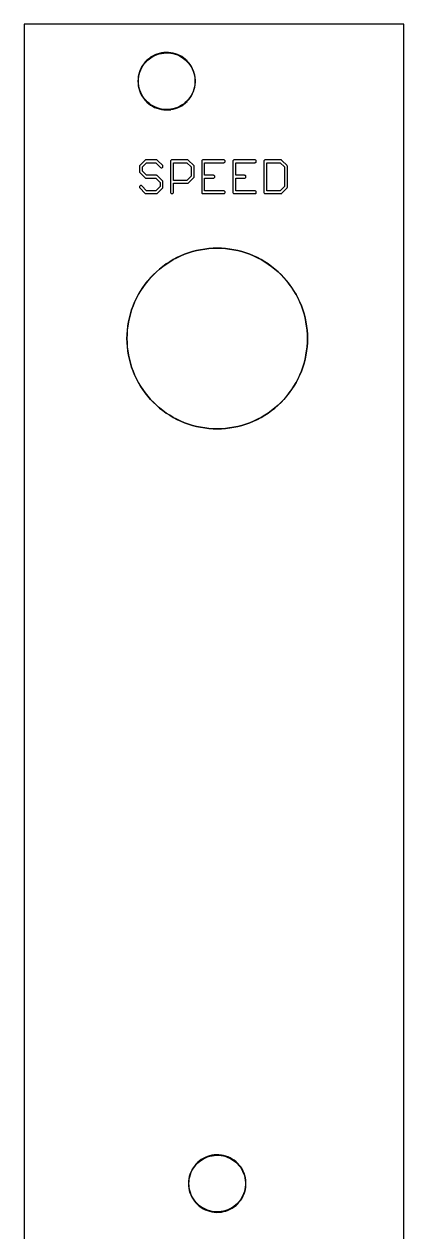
# Model space of a CAD drawing. Extents: x 3 to 23, y 9 to 138.
# Drawn here: x 3.3 to 23.3, y 74.2 to 137.8 of the extents above; entities that cross this region are included whole.
import ezdxf

# ---------------------------------------------------------------- set-up
doc = ezdxf.new("R2010")
doc.units = 0

msp = doc.modelspace()

# ---------------------------------------------------------------- linework, layer by layer
at = {"color": 5, "true_color": 0x0000ff}
msp.add_polyline3d([(23.32228, 9.25322, 0), (23.32228, 137.75436, 0), (3.3401, 137.75436, 0), (3.3401, 9.25322, 0), (23.32228, 9.25322, 0)], close=True, dxfattribs=at)
at = {"color": 34, "true_color": 0x008000}
for points in [[(3.3401, 9.25322, 0), (23.32228, 9.25322, 0), (23.32228, 137.75436, 0), (3.3401, 137.75436, 0), (3.3401, 9.25322, 0)], [(10.68832, 136.26083, 0), (10.5664, 136.24305, 0), (10.56247, 136.24243, 0), (10.44309, 136.21449, 0), (10.32625, 136.17893, 0), (10.21195, 136.13321, 0), (10.20841, 136.1314, 0), (10.09919, 136.07552, 0), (9.99505, 136.01203, 0), (9.89852, 135.93837, 0), (9.80455, 135.85709, 0), (9.71538, 135.76792, 0), (9.63918, 135.67393, 0), (9.56805, 135.57488, 0), (9.50456, 135.4682, 0), (9.50276, 135.46466, 0), (9.45196, 135.3529, 0), (9.40624, 135.2386, 0), (9.37322, 135.12176, 0), (9.34782, 135.00237, 0), (9.34719, 134.99846, 0), (9.33195, 134.87654, 0), (9.32687, 134.75461, 0), (9.33195, 134.6327, 0), (9.34719, 134.51077, 0), (9.34782, 134.50684, 0), (9.37322, 134.38747, 0), (9.40624, 134.27063, 0), (9.45196, 134.15633, 0), (9.50276, 134.04457, 0), (9.50456, 134.04103, 0), (9.56805, 133.93435, 0), (9.63918, 133.83528, 0), (9.71538, 133.74131, 0), (9.71819, 133.73849, 0), (9.71821, 133.73848, 0), (9.80455, 133.65214, 0), (9.89852, 133.57086, 0), (9.99505, 133.4972, 0), (10.09919, 133.43369, 0), (10.20841, 133.37782, 0), (10.21195, 133.37602, 0), (10.32625, 133.3303, 0), (10.44309, 133.29473, 0), (10.56247, 133.26679, 0), (10.5664, 133.26618, 0), (10.68832, 133.2484, 0), (10.81023, 133.24078, 0), (10.93216, 133.24331, 0), (11.05408, 133.25602, 0), (11.058, 133.25664, 0), (11.17992, 133.2795, 0), (11.29676, 133.30998, 0), (11.41106, 133.35316, 0), (11.52282, 133.40396, 0), (11.52636, 133.40575, 0), (11.63304, 133.46418, 0), (11.73464, 133.53276, 0), (11.83116, 133.60896, 0), (11.92006, 133.69278, 0), (11.92287, 133.69559, 0), (12.00415, 133.78702, 0), (12.08035, 133.88355, 0), (12.14639, 133.98768, 0), (12.20227, 134.09691, 0), (12.20407, 134.10045, 0), (12.25487, 134.21221, 0), (12.29297, 134.32651, 0), (12.32345, 134.44589, 0), (12.34377, 134.56781, 0), (12.3444, 134.57173, 0), (12.35456, 134.69366, 0), (12.35456, 134.81557, 0), (12.3444, 134.9375, 0), (12.34377, 134.94142, 0), (12.32345, 135.06334, 0), (12.29297, 135.18271, 0), (12.25487, 135.29702, 0), (12.20407, 135.40878, 0), (12.20227, 135.41232, 0), (12.14639, 135.52153, 0), (12.08035, 135.62567, 0), (12.00415, 135.72219, 0), (11.92287, 135.81364, 0), (11.92006, 135.81645, 0), (11.83116, 135.90027, 0), (11.73464, 135.97647, 0), (11.63304, 136.04505, 0), (11.52636, 136.10346, 0), (11.52282, 136.10526, 0), (11.41106, 136.15607, 0), (11.29676, 136.19925, 0), (11.17992, 136.22972, 0), (11.058, 136.25259, 0), (11.05408, 136.25322, 0), (10.93216, 136.26592, 0), (10.81023, 136.26845, 0), (10.68832, 136.26083, 0)], [(11.0528, 133.28129, 0), (10.93216, 133.26871, 0), (10.81023, 133.26618, 0), (10.68832, 133.2738, 0), (10.56977, 133.29108, 0), (10.45093, 133.31889, 0), (10.33409, 133.35445, 0), (10.21994, 133.40011, 0), (10.11412, 133.45425, 0), (10.00998, 133.51775, 0), (9.91346, 133.59141, 0), (9.81955, 133.67262, 0), (9.73593, 133.75624, 0), (9.65973, 133.85022, 0), (9.5886, 133.94927, 0), (9.52592, 134.0546, 0), (9.47611, 134.16417, 0), (9.43038, 134.27848, 0), (9.39737, 134.39532, 0), (9.37232, 134.51301, 0), (9.35736, 134.6327, 0), (9.35228, 134.75461, 0), (9.35736, 134.87654, 0), (9.37232, 134.99622, 0), (9.39737, 135.11391, 0), (9.43038, 135.23075, 0), (9.47611, 135.34504, 0), (9.52594, 135.45466, 0), (9.5886, 135.55994, 0), (9.65973, 135.65901, 0), (9.73593, 135.75299, 0), (9.81948, 135.83654, 0), (9.91346, 135.91782, 0), (10.00998, 135.99148, 0), (10.11412, 136.05498, 0), (10.21994, 136.10912, 0), (10.33409, 136.15477, 0), (10.45093, 136.19034, 0), (10.56977, 136.21815, 0), (10.68832, 136.23543, 0), (10.81023, 136.24305, 0), (10.93216, 136.24052, 0), (11.05268, 136.22797, 0), (11.17207, 136.20558, 0), (11.28891, 136.17509, 0), (11.40321, 136.13192, 0), (11.51348, 136.0818, 0), (11.61811, 136.02449, 0), (11.71971, 135.95592, 0), (11.81623, 135.87972, 0), (11.90326, 135.79766, 0), (11.9836, 135.70727, 0), (12.0598, 135.61075, 0), (12.12584, 135.50661, 0), (12.17997, 135.40081, 0), (12.23072, 135.28917, 0), (12.26882, 135.17487, 0), (12.2993, 135.05549, 0), (12.31903, 134.93708, 0), (12.32915, 134.81557, 0), (12.32915, 134.69366, 0), (12.31903, 134.57215, 0), (12.2993, 134.45374, 0), (12.26882, 134.33436, 0), (12.23072, 134.22005, 0), (12.18001, 134.1085, 0), (12.12584, 134.00262, 0), (12.0598, 133.89848, 0), (11.9836, 133.80196, 0), (11.9032, 133.71151, 0), (11.81623, 133.62951, 0), (11.71971, 133.55331, 0), (11.61811, 133.48473, 0), (11.51348, 133.42743, 0), (11.40321, 133.37731, 0), (11.28891, 133.33412, 0), (11.17207, 133.30365, 0), (11.0528, 133.28129, 0)], [(9.78636, 129.80416, 0), (9.56056, 130.02996, 0), (9.56056, 130.24129, 0), (9.78636, 130.46709, 0), (10.26693, 130.46709, 0), (10.52415, 130.20987, 0), (10.54539, 130.19904, 0), (10.56894, 130.19531, 0), (10.59248, 130.19904, 0), (10.61372, 130.20987, 0), (10.63058, 130.22673, 0), (10.64141, 130.24797, 0), (10.64514, 130.27151, 0), (10.64141, 130.29506, 0), (10.63058, 130.3163, 0), (10.35881, 130.58806, 0), (10.3588, 130.58808, 0), (10.34193, 130.60494, 0), (10.3207, 130.61577, 0), (10.29716, 130.61949, 0), (9.75614, 130.61949, 0), (9.73259, 130.61577, 0), (9.71135, 130.60494, 0), (9.42271, 130.3163, 0), (9.41188, 130.29506, 0), (9.40816, 130.27151, 0), (9.40816, 129.99974, 0), (9.41188, 129.97619, 0), (9.42271, 129.95495, 0), (9.43957, 129.93808, 0), (9.43959, 129.93807, 0), (9.69448, 129.68318, 0), (9.69449, 129.68316, 0), (9.71135, 129.66631, 0), (9.73259, 129.65548, 0), (9.75614, 129.65176, 0), (10.26706, 129.65176, 0), (10.49274, 129.42819, 0), (10.49274, 129.21717, 0), (10.26693, 128.99135, 0), (9.78636, 128.99135, 0), (9.52914, 129.24858, 0), (9.50789, 129.25941, 0), (9.48436, 129.26314, 0), (9.46081, 129.25941, 0), (9.43957, 129.24858, 0), (9.42271, 129.23172, 0), (9.41188, 129.21047, 0), (9.40816, 129.18694, 0), (9.41188, 129.16339, 0), (9.42271, 129.14214, 0), (9.71135, 128.85351, 0), (9.73259, 128.84268, 0), (9.75614, 128.83895, 0), (10.29716, 128.83895, 0), (10.3207, 128.84268, 0), (10.34193, 128.85351, 0), (10.3588, 128.87037, 0), (10.35881, 128.87039, 0), (10.63058, 129.14214, 0), (10.64141, 129.16339, 0), (10.64514, 129.18694, 0), (10.64514, 129.45872, 0), (10.64141, 129.48226, 0), (10.63058, 129.5035, 0), (10.61372, 129.52036, 0), (10.34193, 129.7896, 0), (10.3207, 129.80043, 0), (10.29716, 129.80416, 0), (9.78636, 129.80416, 0)], [(11.959, 129.38623, 0), (11.98024, 129.39707, 0), (12.25202, 129.66631, 0), (12.26888, 129.68316, 0), (12.27971, 129.70441, 0), (12.28344, 129.72796, 0), (12.28344, 130.27151, 0), (12.27971, 130.29506, 0), (12.26888, 130.3163, 0), (11.98024, 130.60494, 0), (11.959, 130.61577, 0), (11.93546, 130.61949, 0), (11.12266, 130.61949, 0), (11.09911, 130.61577, 0), (11.07787, 130.60494, 0), (11.06101, 130.58808, 0), (11.05018, 130.56684, 0), (11.04646, 130.54329, 0), (11.04646, 128.91515, 0), (11.05018, 128.8916, 0), (11.06101, 128.87037, 0), (11.07787, 128.85351, 0), (11.09911, 128.84268, 0), (11.12266, 128.83895, 0), (11.1462, 128.84268, 0), (11.16744, 128.85351, 0), (11.1843, 128.87037, 0), (11.19513, 128.8916, 0), (11.19886, 128.91515, 0), (11.19886, 129.38252, 0), (11.93546, 129.38252, 0), (11.959, 129.38623, 0)], [(11.90537, 129.53492, 0), (11.19886, 129.53492, 0), (11.19886, 130.46709, 0), (11.90523, 130.46709, 0), (12.13104, 130.24128, 0), (12.13104, 129.75848, 0), (11.90537, 129.53492, 0)], [(13.843, 128.83895, 0), (13.86654, 128.84268, 0), (13.88778, 128.85351, 0), (13.90464, 128.87037, 0), (13.91547, 128.8916, 0), (13.9192, 128.91515, 0), (13.91547, 128.9387, 0), (13.90464, 128.95993, 0), (13.88778, 128.9768, 0), (13.86654, 128.98763, 0), (13.843, 128.99135, 0), (12.83462, 128.99135, 0), (12.83462, 129.65176, 0), (13.30198, 129.65176, 0), (13.32552, 129.65548, 0), (13.34676, 129.66631, 0), (13.36362, 129.68316, 0), (13.37445, 129.70441, 0), (13.37818, 129.72796, 0), (13.37445, 129.7515, 0), (13.36362, 129.77274, 0), (13.34676, 129.7896, 0), (13.32552, 129.80043, 0), (13.30198, 129.80416, 0), (12.83462, 129.80416, 0), (12.83462, 130.46709, 0), (13.843, 130.46709, 0), (13.86654, 130.47082, 0), (13.88778, 130.48165, 0), (13.90464, 130.49851, 0), (13.91547, 130.51974, 0), (13.9192, 130.54329, 0), (13.91547, 130.56684, 0), (13.90464, 130.58808, 0), (13.88778, 130.60494, 0), (13.86654, 130.61577, 0), (13.843, 130.61949, 0), (12.75842, 130.61949, 0), (12.73487, 130.61577, 0), (12.71363, 130.60494, 0), (12.69677, 130.58808, 0), (12.68594, 130.56684, 0), (12.68222, 130.54329, 0), (12.68222, 128.91515, 0), (12.68594, 128.8916, 0), (12.69677, 128.87037, 0), (12.71363, 128.85351, 0), (12.73487, 128.84268, 0), (12.75842, 128.83895, 0), (13.843, 128.83895, 0)], [(15.4813, 128.83895, 0), (15.50484, 128.84268, 0), (15.52608, 128.85351, 0), (15.54294, 128.87037, 0), (15.55377, 128.8916, 0), (15.5575, 128.91515, 0), (15.55377, 128.9387, 0), (15.54294, 128.95993, 0), (15.52608, 128.9768, 0), (15.50484, 128.98763, 0), (15.4813, 128.99135, 0), (14.47291, 128.99135, 0), (14.47291, 129.65176, 0), (14.93773, 129.65176, 0), (14.96128, 129.65548, 0), (14.98252, 129.66631, 0), (14.99938, 129.68316, 0), (15.01021, 129.70441, 0), (15.01393, 129.72796, 0), (15.01021, 129.7515, 0), (14.99938, 129.77274, 0), (14.98252, 129.7896, 0), (14.96128, 129.80043, 0), (14.93773, 129.80416, 0), (14.47291, 129.80416, 0), (14.47291, 130.46709, 0), (15.4813, 130.46709, 0), (15.50484, 130.47082, 0), (15.52608, 130.48165, 0), (15.54294, 130.49851, 0), (15.55377, 130.51974, 0), (15.5575, 130.54329, 0), (15.55377, 130.56684, 0), (15.54294, 130.58808, 0), (15.52608, 130.60494, 0), (15.50484, 130.61577, 0), (15.4813, 130.61949, 0), (14.39671, 130.61949, 0), (14.37317, 130.61577, 0), (14.35193, 130.60494, 0), (14.33507, 130.58808, 0), (14.32424, 130.56684, 0), (14.32051, 130.54329, 0), (14.32051, 128.91515, 0), (14.32424, 128.8916, 0), (14.33507, 128.87037, 0), (14.35193, 128.85351, 0), (14.37317, 128.84268, 0), (14.39671, 128.83895, 0), (15.4813, 128.83895, 0)], [(16.03248, 130.61949, 0), (16.00893, 130.61577, 0), (15.98769, 130.60494, 0), (15.97083, 130.58808, 0), (15.96, 130.56684, 0), (15.95628, 130.54329, 0), (15.95628, 128.91515, 0), (15.96, 128.8916, 0), (15.97083, 128.87037, 0), (15.98769, 128.85351, 0), (16.00893, 128.84268, 0), (16.03248, 128.83895, 0), (16.84781, 128.83895, 0), (16.87136, 128.84268, 0), (16.8926, 128.85351, 0), (16.90946, 128.87037, 0), (17.1787, 129.14214, 0), (17.18953, 129.16339, 0), (17.19325, 129.18694, 0), (17.19325, 130.27151, 0), (17.18953, 130.29506, 0), (17.1787, 130.3163, 0), (16.90946, 130.58808, 0), (16.8926, 130.60494, 0), (16.87136, 130.61577, 0), (16.84781, 130.61949, 0), (16.03248, 130.61949, 0)], [(16.81729, 128.99135, 0), (16.10868, 128.99135, 0), (16.10868, 130.46709, 0), (16.81729, 130.46709, 0), (17.04085, 130.24142, 0), (17.04085, 129.21703, 0), (16.81729, 128.99135, 0)], [(13.28166, 125.96495, 0), (13.06068, 125.94971, 0), (12.84478, 125.92431, 0), (12.84438, 125.92424, 0), (12.62635, 125.88875, 0), (12.62634, 125.88875, 0), (12.62594, 125.88868, 0), (12.41258, 125.84296, 0), (12.19922, 125.78962, 0), (11.99094, 125.72358, 0), (11.78266, 125.64992, 0), (11.582, 125.5661, 0), (11.38134, 125.47212, 0), (11.38099, 125.47194, 0), (11.18795, 125.37034, 0), (10.99999, 125.25858, 0), (10.81457, 125.1392, 0), (10.63677, 125.00966, 0), (10.46405, 124.87504, 0), (10.29895, 124.73026, 0), (10.14147, 124.57786, 0), (10.14119, 124.57758, 0), (9.98879, 124.4201, 0), (9.84401, 124.255, 0), (9.70939, 124.08228, 0), (9.57985, 123.90448, 0), (9.46047, 123.71906, 0), (9.34871, 123.5311, 0), (9.34853, 123.53075, 0), (9.2471, 123.33806, 0), (9.24693, 123.33771, 0), (9.15295, 123.13705, 0), (9.06913, 122.93639, 0), (8.99546, 122.72811, 0), (8.92943, 122.51983, 0), (8.87609, 122.30647, 0), (8.83037, 122.09311, 0), (8.83029, 122.09271, 0), (8.83029, 122.0927, 0), (8.79481, 121.87467, 0), (8.79473, 121.87427, 0), (8.76934, 121.65838, 0), (8.75409, 121.43739, 0), (8.74903, 121.21896, 0), (8.75409, 121.00052, 0), (8.76934, 120.77953, 0), (8.79473, 120.56364, 0), (8.79481, 120.56324, 0), (8.8303, 120.34524, 0), (8.83029, 120.3452, 0), (8.83037, 120.3448, 0), (8.87609, 120.13144, 0), (8.92943, 119.91808, 0), (8.99546, 119.7098, 0), (9.06913, 119.50152, 0), (9.15295, 119.30086, 0), (9.24693, 119.1002, 0), (9.2471, 119.09985, 0), (9.34871, 118.90681, 0), (9.46047, 118.71885, 0), (9.57985, 118.53343, 0), (9.70939, 118.35563, 0), (9.84401, 118.18291, 0), (9.98879, 118.01781, 0), (10.14119, 117.86033, 0), (10.14147, 117.86005, 0), (10.29895, 117.70765, 0), (10.46405, 117.56287, 0), (10.63677, 117.42825, 0), (10.81457, 117.29871, 0), (10.99999, 117.17933, 0), (11.18795, 117.06757, 0), (11.38099, 116.96597, 0), (11.38134, 116.96579, 0), (11.582, 116.87181, 0), (11.78266, 116.78799, 0), (11.99094, 116.71433, 0), (12.19922, 116.64829, 0), (12.41258, 116.59495, 0), (12.62594, 116.54923, 0), (12.62634, 116.54916, 0), (12.62635, 116.54916, 0), (12.84438, 116.51367, 0), (12.84478, 116.5136, 0), (13.06068, 116.4882, 0), (13.28166, 116.47297, 0), (13.50009, 116.46788, 0), (13.71854, 116.47297, 0), (13.93951, 116.4882, 0), (14.15542, 116.5136, 0), (14.15581, 116.51367, 0), (14.37384, 116.54916, 0), (14.37385, 116.54916, 0), (14.37425, 116.54923, 0), (14.58761, 116.59495, 0), (14.80097, 116.64829, 0), (15.00925, 116.71433, 0), (15.21753, 116.78799, 0), (15.41819, 116.87181, 0), (15.61885, 116.96579, 0), (15.6192, 116.96597, 0), (15.81224, 117.06757, 0), (16.0002, 117.17933, 0), (16.18562, 117.29871, 0), (16.36342, 117.42825, 0), (16.53614, 117.56287, 0), (16.70123, 117.70765, 0), (16.85872, 117.86005, 0), (16.859, 117.86033, 0), (17.01139, 118.01781, 0), (17.15618, 118.18291, 0), (17.2908, 118.35563, 0), (17.42034, 118.53343, 0), (17.53972, 118.71885, 0), (17.65148, 118.90681, 0), (17.75308, 119.09985, 0), (17.75326, 119.1002, 0), (17.84724, 119.30086, 0), (17.93105, 119.50152, 0), (18.00472, 119.7098, 0), (18.07076, 119.91808, 0), (18.12409, 120.13144, 0), (18.16982, 120.3448, 0), (18.20538, 120.56324, 0), (18.20545, 120.56364, 0), (18.23085, 120.77953, 0), (18.24608, 121.00052, 0), (18.25116, 121.21896, 0), (18.24608, 121.43739, 0), (18.23085, 121.65838, 0), (18.20545, 121.87427, 0), (18.20538, 121.87467, 0), (18.16982, 122.09311, 0), (18.12417, 122.30608, 0), (18.12409, 122.30647, 0), (18.07076, 122.51983, 0), (18.00472, 122.72811, 0), (17.93105, 122.93639, 0), (17.84724, 123.13705, 0), (17.75326, 123.33771, 0), (17.75308, 123.33806, 0), (17.65166, 123.53075, 0), (17.65148, 123.5311, 0), (17.53972, 123.71906, 0), (17.42034, 123.90448, 0), (17.2908, 124.08228, 0), (17.15618, 124.255, 0), (17.01139, 124.4201, 0), (16.859, 124.57758, 0), (16.85872, 124.57786, 0), (16.70123, 124.73026, 0), (16.53614, 124.87504, 0), (16.36342, 125.00966, 0), (16.18562, 125.1392, 0), (16.0002, 125.25858, 0), (15.81224, 125.37034, 0), (15.6192, 125.47194, 0), (15.61885, 125.47212, 0), (15.41819, 125.5661, 0), (15.21753, 125.64992, 0), (15.00925, 125.72358, 0), (14.80097, 125.78962, 0), (14.58761, 125.84296, 0), (14.37425, 125.88868, 0), (14.37385, 125.88875, 0), (14.37384, 125.88875, 0), (14.15581, 125.92424, 0), (14.15542, 125.92431, 0), (13.93951, 125.94971, 0), (13.71854, 125.96495, 0), (13.50009, 125.97003, 0), (13.28166, 125.96495, 0)], [(13.93951, 116.49075, 0), (13.71854, 116.47551, 0), (13.50009, 116.47043, 0), (13.28166, 116.47551, 0), (13.06068, 116.49075, 0), (12.84478, 116.51615, 0), (12.84476, 116.51615, 0), (12.62673, 116.55164, 0), (12.41337, 116.59736, 0), (12.20001, 116.6507, 0), (11.99173, 116.71674, 0), (11.78345, 116.7904, 0), (11.58279, 116.87422, 0), (11.3822, 116.96817, 0), (11.18944, 117.06962, 0), (11.00148, 117.18138, 0), (10.81606, 117.30076, 0), (10.63826, 117.4303, 0), (10.46554, 117.56492, 0), (10.30044, 117.7097, 0), (10.1431, 117.86196, 0), (9.99084, 118.0193, 0), (9.84606, 118.1844, 0), (9.71144, 118.35712, 0), (9.58189, 118.53492, 0), (9.46252, 118.72034, 0), (9.35075, 118.9083, 0), (9.24934, 119.10099, 0), (9.15536, 119.30165, 0), (9.07154, 119.50231, 0), (8.99788, 119.71059, 0), (8.93183, 119.91887, 0), (8.8785, 120.13223, 0), (8.83278, 120.34559, 0), (8.79728, 120.56362, 0), (8.79728, 120.56364, 0), (8.77188, 120.77953, 0), (8.75664, 121.00052, 0), (8.75156, 121.21896, 0), (8.75664, 121.43739, 0), (8.77188, 121.65838, 0), (8.79728, 121.87427, 0), (8.79728, 121.87429, 0), (8.83278, 122.09232, 0), (8.8785, 122.30568, 0), (8.93183, 122.51904, 0), (8.99788, 122.72732, 0), (9.07154, 122.9356, 0), (9.15536, 123.13626, 0), (9.24931, 123.33685, 0), (9.35075, 123.52961, 0), (9.46252, 123.71757, 0), (9.58189, 123.90299, 0), (9.71144, 124.08079, 0), (9.84606, 124.25351, 0), (9.99084, 124.41861, 0), (10.1431, 124.57595, 0), (10.30044, 124.72821, 0), (10.46554, 124.87299, 0), (10.63826, 125.00761, 0), (10.81606, 125.13715, 0), (11.00148, 125.25653, 0), (11.18944, 125.36829, 0), (11.3822, 125.46974, 0), (11.58279, 125.56369, 0), (11.78345, 125.64751, 0), (11.99173, 125.72117, 0), (12.20001, 125.78721, 0), (12.41337, 125.84055, 0), (12.62673, 125.88627, 0), (12.84486, 125.92178, 0), (13.06068, 125.94716, 0), (13.28166, 125.96241, 0), (13.50009, 125.96748, 0), (13.71854, 125.96241, 0), (13.93951, 125.94716, 0), (14.15531, 125.92178, 0), (14.37346, 125.88627, 0), (14.58682, 125.84055, 0), (14.80018, 125.78721, 0), (15.00846, 125.72117, 0), (15.21674, 125.64751, 0), (15.4174, 125.56369, 0), (15.61799, 125.46974, 0), (15.81075, 125.36829, 0), (15.99871, 125.25653, 0), (16.18413, 125.13715, 0), (16.36193, 125.00761, 0), (16.53465, 124.87299, 0), (16.69975, 124.72821, 0), (16.85709, 124.57595, 0), (17.00935, 124.41861, 0), (17.15412, 124.25351, 0), (17.28875, 124.08079, 0), (17.41829, 123.90299, 0), (17.53766, 123.71757, 0), (17.64943, 123.52961, 0), (17.75088, 123.33685, 0), (17.84483, 123.13626, 0), (17.92865, 122.9356, 0), (18.00231, 122.72732, 0), (18.06834, 122.51904, 0), (18.12169, 122.30568, 0), (18.16741, 122.09232, 0), (18.2029, 121.87429, 0), (18.2029, 121.87427, 0), (18.2283, 121.65838, 0), (18.24355, 121.43739, 0), (18.24862, 121.21896, 0), (18.24355, 121.00052, 0), (18.2283, 120.77953, 0), (18.2029, 120.56364, 0), (18.2029, 120.56362, 0), (18.16741, 120.34559, 0), (18.12169, 120.13223, 0), (18.06834, 119.91887, 0), (18.00231, 119.71059, 0), (17.92865, 119.50231, 0), (17.84483, 119.30165, 0), (17.75085, 119.10099, 0), (17.64943, 118.9083, 0), (17.53766, 118.72034, 0), (17.41829, 118.53492, 0), (17.28875, 118.35712, 0), (17.15412, 118.1844, 0), (17.00935, 118.0193, 0), (16.85709, 117.86196, 0), (16.69975, 117.7097, 0), (16.53465, 117.56492, 0), (16.36193, 117.4303, 0), (16.18413, 117.30076, 0), (15.99871, 117.18138, 0), (15.81075, 117.06962, 0), (15.61799, 116.96817, 0), (15.4174, 116.87422, 0), (15.21674, 116.7904, 0), (15.00846, 116.71674, 0), (14.80018, 116.6507, 0), (14.58682, 116.59736, 0), (14.37346, 116.55164, 0), (14.15543, 116.51615, 0), (14.15542, 116.51615, 0), (13.93951, 116.49075, 0)], [(13.34769, 78.27517, 0), (13.22578, 78.25739, 0), (13.22185, 78.25677, 0), (13.10247, 78.22883, 0), (12.98563, 78.19327, 0), (12.87133, 78.14755, 0), (12.86779, 78.14575, 0), (12.75857, 78.08987, 0), (12.65443, 78.02637, 0), (12.55791, 77.95271, 0), (12.46393, 77.87143, 0), (12.46112, 77.86862, 0), (12.37759, 77.78508, 0), (12.37757, 77.78507, 0), (12.37476, 77.78225, 0), (12.29856, 77.68828, 0), (12.22744, 77.58922, 0), (12.16394, 77.48254, 0), (12.16214, 77.479, 0), (12.11134, 77.36724, 0), (12.06562, 77.25293, 0), (12.0326, 77.1361, 0), (12.0072, 77.01672, 0), (12.00658, 77.0128, 0), (11.99134, 76.89088, 0), (11.98625, 76.76896, 0), (11.99134, 76.64703, 0), (12.00658, 76.52511, 0), (12.0072, 76.52119, 0), (12.0326, 76.40181, 0), (12.06562, 76.28497, 0), (12.11134, 76.17067, 0), (12.16214, 76.05891, 0), (12.16394, 76.05537, 0), (12.22744, 75.94869, 0), (12.29856, 75.84963, 0), (12.37476, 75.75565, 0), (12.46393, 75.66648, 0), (12.55791, 75.5852, 0), (12.65443, 75.51154, 0), (12.75857, 75.44804, 0), (12.86779, 75.39216, 0), (12.87133, 75.39036, 0), (12.98563, 75.34464, 0), (13.10247, 75.30907, 0), (13.22185, 75.28113, 0), (13.22578, 75.28052, 0), (13.34769, 75.26273, 0), (13.46962, 75.25511, 0), (13.59154, 75.25766, 0), (13.71346, 75.27036, 0), (13.71738, 75.27097, 0), (13.8393, 75.29384, 0), (13.95614, 75.32432, 0), (14.07044, 75.3675, 0), (14.1822, 75.4183, 0), (14.18574, 75.4201, 0), (14.29242, 75.47852, 0), (14.39402, 75.5471, 0), (14.49054, 75.6233, 0), (14.57944, 75.70712, 0), (14.58225, 75.70993, 0), (14.66353, 75.80137, 0), (14.73973, 75.89789, 0), (14.80577, 76.00203, 0), (14.86165, 76.11125, 0), (14.86345, 76.11479, 0), (14.91425, 76.22655, 0), (14.95235, 76.34085, 0), (14.98283, 76.46023, 0), (15.00315, 76.58215, 0), (15.00378, 76.58608, 0), (15.01394, 76.708, 0), (15.01394, 76.82991, 0), (15.00378, 76.95183, 0), (15.00315, 76.95576, 0), (14.98283, 77.07768, 0), (14.95235, 77.19705, 0), (14.91425, 77.31135, 0), (14.86345, 77.42312, 0), (14.86165, 77.42666, 0), (14.80577, 77.53588, 0), (14.73973, 77.64002, 0), (14.66353, 77.73654, 0), (14.58225, 77.82798, 0), (14.57944, 77.83078, 0), (14.49054, 77.91461, 0), (14.39402, 77.99081, 0), (14.29242, 78.05938, 0), (14.18574, 78.11781, 0), (14.1822, 78.1196, 0), (14.07044, 78.17041, 0), (13.95614, 78.21359, 0), (13.8393, 78.24406, 0), (13.71738, 78.26693, 0), (13.71346, 78.26755, 0), (13.59154, 78.28024, 0), (13.46962, 78.28279, 0), (13.34769, 78.27517, 0)], [(13.71218, 75.29563, 0), (13.59154, 75.28305, 0), (13.46962, 75.28051, 0), (13.34769, 75.28812, 0), (13.22905, 75.30544, 0), (13.11032, 75.33323, 0), (12.99348, 75.36879, 0), (12.87928, 75.41447, 0), (12.7735, 75.46859, 0), (12.66936, 75.53209, 0), (12.57284, 75.60575, 0), (12.47893, 75.68696, 0), (12.39531, 75.77058, 0), (12.31911, 75.86456, 0), (12.24799, 75.96362, 0), (12.1853, 76.06894, 0), (12.13549, 76.17852, 0), (12.08977, 76.29282, 0), (12.05675, 76.40966, 0), (12.03169, 76.52744, 0), (12.01674, 76.64703, 0), (12.01166, 76.76896, 0), (12.01674, 76.89088, 0), (12.03169, 77.01045, 0), (12.05675, 77.12824, 0), (12.08977, 77.24509, 0), (12.13549, 77.35939, 0), (12.1853, 77.46896, 0), (12.24799, 77.57429, 0), (12.31911, 77.67335, 0), (12.39531, 77.76733, 0), (12.47886, 77.85088, 0), (12.57284, 77.93216, 0), (12.66936, 78.00582, 0), (12.7735, 78.06932, 0), (12.87928, 78.12344, 0), (12.99348, 78.16912, 0), (13.11032, 78.20468, 0), (13.22915, 78.23249, 0), (13.34769, 78.24978, 0), (13.46962, 78.2574, 0), (13.59154, 78.25485, 0), (13.71206, 78.24231, 0), (13.83145, 78.21992, 0), (13.94829, 78.18944, 0), (14.06259, 78.14626, 0), (14.17286, 78.09614, 0), (14.27749, 78.03883, 0), (14.37909, 77.97026, 0), (14.47561, 77.89406, 0), (14.56264, 77.812, 0), (14.64298, 77.72161, 0), (14.71918, 77.62509, 0), (14.78522, 77.52095, 0), (14.83939, 77.41507, 0), (14.8901, 77.30351, 0), (14.9282, 77.18921, 0), (14.95868, 77.06983, 0), (14.97839, 76.95153, 0), (14.98853, 76.82991, 0), (14.98853, 76.708, 0), (14.97839, 76.58636, 0), (14.95868, 76.46808, 0), (14.9282, 76.34869, 0), (14.8901, 76.23439, 0), (14.83939, 76.12284, 0), (14.78522, 76.01696, 0), (14.71918, 75.91282, 0), (14.64298, 75.8163, 0), (14.56258, 75.72585, 0), (14.47561, 75.64385, 0), (14.37909, 75.56765, 0), (14.27749, 75.49907, 0), (14.17276, 75.44172, 0), (14.06259, 75.39165, 0), (13.94829, 75.34847, 0), (13.83145, 75.31798, 0), (13.71218, 75.29563, 0)]]:
    msp.add_polyline3d(points, close=True, dxfattribs=at)

doc.saveas('drawing.dxf')
